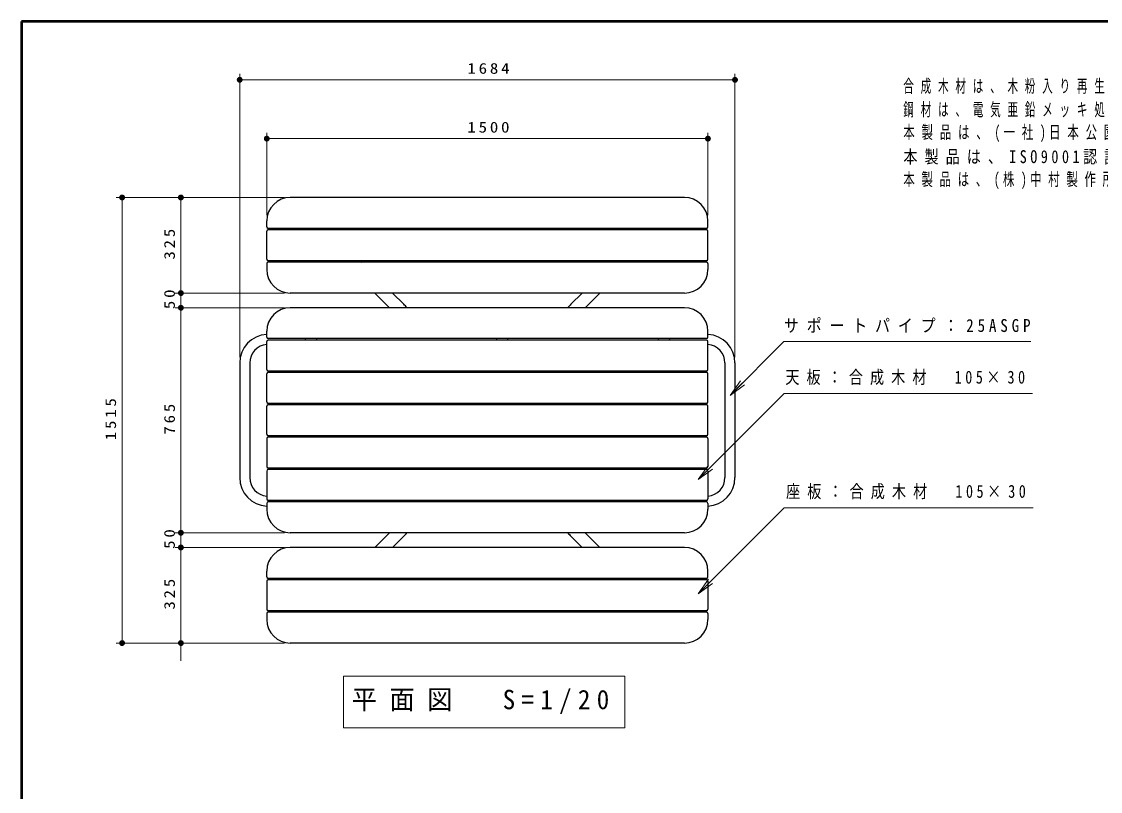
# Model space of a CAD drawing. Units: millimetres on the paper, scale 1:20. Extents: x -365 to 0, y -5 to 257.
# Drawn here: x -365 to -181.6, y 126.1 to 257 of the extents above; entities that cross this region are included whole.
import ezdxf

# ---------------------------------------------------------------- set-up
doc = ezdxf.new("R2010")
doc.units = ezdxf.units.MM
doc.layers.add('1_20', color=7, linetype='Continuous', lineweight=25)
doc.layers.add('LY_3', color=7, linetype='Continuous', lineweight=13)
doc.layers.add('CLASS1', color=7, linetype='Continuous')
doc.styles.add('ＭＳ ゴシック', font='')
doc.styles.get('ＭＳ ゴシック').set_extended_font_data('MS Gothic')

# ---------------------------------------------------------------- blocks, each defined once
blk = doc.blocks.new('filled_dot')
at = {"color": 0, "linetype": 'Continuous', "lineweight": -2, "const_width": 1.25}
blk.add_lwpolyline([(-0.625, 0, 1), (0.625, 0, 1)], format="xyb", close=True, dxfattribs=at)

msp = doc.modelspace()

# ---------------------------------------------------------------- linework, layer by layer
at = {"layer": '1_20', "lineweight": 13}
for p, q in [((-327.911, 199.974), (-327.911, 248.099)), ((-243.711, 199.974), (-243.711, 248.099)), ((-327.911, 247.099), (-243.711, 247.099)), ((-323.311, 224.099), (-323.311, 238.099)), ((-323.311, 237.099), (-248.311, 237.099)), ((-248.311, 224.099), (-248.311, 238.099)), ((-320.311, 227.099), (-348.911, 227.099)), ((-347.911, 151.349), (-347.911, 227.099)), ((-320.311, 227.099), (-338.911, 227.099)), ((-337.911, 210.849), (-337.911, 227.099)), ((-337.911, 205.349), (-337.911, 213.849)), ((-337.911, 167.099), (-337.911, 211.349)), ((-320.311, 210.849), (-338.911, 210.849)), ((-320.311, 210.849), (-338.911, 210.849)), ((-320.311, 208.349), (-338.911, 208.349)), ((-320.311, 208.349), (-338.911, 208.349)), ((-244.557, 193.455), (-242.789, 195.93)), ((-244.557, 193.455), (-242.436, 195.576)), ((-242.082, 195.222), (-244.557, 193.455)), ((-249.997, 179.134), (-248.229, 181.609)), ((-249.997, 179.134), (-247.876, 181.255)), ((-247.522, 180.901), (-249.997, 179.134)), ((-337.911, 164.599), (-337.911, 173.099)), ((-337.911, 148.349), (-337.911, 170.599)), ((-320.311, 170.099), (-338.911, 170.099)), ((-320.311, 170.099), (-338.911, 170.099)), ((-320.311, 167.599), (-338.911, 167.599)), ((-320.311, 167.599), (-338.911, 167.599)), ((-249.997, 159.72), (-248.229, 162.195)), ((-249.997, 159.72), (-247.876, 161.841)), ((-247.522, 161.487), (-249.997, 159.72)), ((-320.311, 151.349), (-348.911, 151.349)), ((-320.311, 151.349), (-338.911, 151.349)), ((-310.26, 145.749), (-310.26, 136.949)), ((-262.46, 145.749), (-310.26, 145.749)), ((-262.46, 136.949), (-262.46, 145.749)), ((-310.26, 136.949), (-262.46, 136.949))]:
    msp.add_line(p, q, dxfattribs=at)
at = {"layer": '1_20', "color": 70}
for p, q in [((-252.311, 227.099), (-319.311, 227.099)), ((-323.311, 222.099), (-323.311, 223.099)), ((-248.311, 222.099), (-248.311, 223.099)), ((-323.311, 216.599), (-323.311, 221.349)), ((-248.561, 221.849), (-323.061, 221.849)), ((-248.561, 221.599), (-323.061, 221.599)), ((-248.311, 216.599), (-248.311, 221.349)), ((-323.311, 215.849), (-323.311, 214.849)), ((-248.561, 216.349), (-323.061, 216.349)), ((-248.561, 216.099), (-323.061, 216.099)), ((-248.311, 215.849), (-248.311, 214.849)), ((-252.311, 210.849), (-319.311, 210.849)), ((-252.311, 208.349), (-319.311, 208.349)), ((-323.311, 203.349), (-323.311, 204.349)), ((-248.311, 203.349), (-248.311, 204.349)), ((-323.311, 197.849), (-323.311, 202.599)), ((-248.561, 203.099), (-323.061, 203.099)), ((-248.561, 202.849), (-323.061, 202.849)), ((-248.311, 197.849), (-248.311, 202.599)), ((-323.311, 192.349), (-323.311, 197.099)), ((-248.561, 197.599), (-323.061, 197.599)), ((-248.561, 197.349), (-323.061, 197.349)), ((-248.311, 192.349), (-248.311, 197.099)), ((-323.311, 186.849), (-323.311, 191.599)), ((-248.561, 192.099), (-323.061, 192.099)), ((-248.561, 191.849), (-323.061, 191.849)), ((-248.311, 186.849), (-248.311, 191.599)), ((-323.311, 186.099), (-323.311, 181.349)), ((-248.561, 186.599), (-323.061, 186.599)), ((-248.561, 186.349), (-323.061, 186.349)), ((-248.311, 186.099), (-248.311, 181.349)), ((-323.311, 180.599), (-323.311, 175.849)), ((-248.561, 181.099), (-323.061, 181.099)), ((-248.561, 180.849), (-323.061, 180.849)), ((-248.311, 180.599), (-248.311, 175.849)), ((-323.311, 175.099), (-323.311, 174.099)), ((-248.561, 175.599), (-323.061, 175.599)), ((-248.561, 175.349), (-323.061, 175.349)), ((-248.311, 175.099), (-248.311, 174.099)), ((-252.311, 170.099), (-319.311, 170.099)), ((-252.311, 167.599), (-319.311, 167.599)), ((-323.311, 162.599), (-323.311, 163.599)), ((-248.311, 162.599), (-248.311, 163.599)), ((-323.311, 161.849), (-323.311, 157.099)), ((-248.561, 162.349), (-323.061, 162.349)), ((-248.561, 162.099), (-323.061, 162.099)), ((-248.311, 161.849), (-248.311, 157.099)), ((-323.311, 156.349), (-323.311, 155.349)), ((-248.561, 156.849), (-323.061, 156.849)), ((-248.561, 156.599), (-323.061, 156.599)), ((-248.311, 156.349), (-248.311, 155.349)), ((-252.311, 151.349), (-319.311, 151.349))]:
    msp.add_line(p, q, dxfattribs=at)
at = {"layer": '1_20'}
for p, q in [((-316.761, 221.849), (-316.761, 221.599)), ((-314.861, 221.849), (-314.861, 221.599)), ((-312.811, 221.849), (-312.811, 221.599)), ((-310.311, 221.849), (-310.311, 221.599)), ((-284.261, 221.849), (-284.261, 221.599)), ((-282.361, 221.849), (-282.361, 221.599)), ((-261.311, 221.849), (-261.311, 221.599)), ((-258.811, 221.849), (-258.811, 221.599)), ((-256.761, 221.849), (-256.761, 221.599)), ((-254.861, 221.849), (-254.861, 221.599)), ((-316.761, 216.349), (-316.761, 216.099)), ((-314.861, 216.349), (-314.861, 216.099)), ((-312.811, 216.349), (-312.811, 216.099)), ((-310.311, 216.349), (-310.311, 216.099)), ((-307.426, 216.349), (-307.176, 216.099)), ((-284.261, 216.349), (-284.261, 216.099)), ((-282.361, 216.349), (-282.361, 216.099)), ((-264.195, 216.349), (-264.445, 216.099)), ((-261.311, 216.349), (-261.311, 216.099)), ((-258.811, 216.349), (-258.811, 216.099)), ((-256.761, 216.349), (-256.761, 216.099)), ((-254.861, 216.349), (-254.861, 216.099)), ((-304.945, 210.849), (-302.445, 208.349)), ((-300.02, 208.944), (-301.926, 210.849)), ((-271.601, 208.944), (-269.695, 210.849)), ((-269.176, 208.349), (-266.676, 210.849)), ((-316.761, 203.099), (-316.761, 202.849)), ((-314.861, 203.099), (-314.861, 202.849)), ((-284.261, 203.099), (-284.261, 202.849)), ((-282.361, 203.099), (-282.361, 202.849)), ((-256.761, 203.099), (-256.761, 202.849)), ((-254.861, 203.099), (-254.861, 202.849)), ((-316.761, 197.599), (-316.761, 197.349)), ((-314.861, 197.599), (-314.861, 197.349)), ((-300.561, 197.599), (-300.561, 197.349)), ((-298.061, 197.599), (-298.061, 197.349)), ((-256.761, 197.599), (-256.761, 197.349)), ((-254.861, 197.599), (-254.861, 197.349)), ((-316.761, 192.099), (-316.761, 191.849)), ((-314.861, 192.099), (-314.861, 191.849)), ((-300.561, 192.099), (-300.561, 191.849)), ((-298.061, 192.099), (-298.061, 191.849)), ((-284.261, 192.099), (-284.261, 191.849)), ((-282.361, 192.099), (-282.361, 191.849)), ((-273.561, 192.099), (-273.561, 191.849)), ((-271.061, 192.099), (-271.061, 191.849)), ((-256.761, 192.099), (-256.761, 191.849)), ((-254.861, 192.099), (-254.861, 191.849)), ((-316.761, 186.599), (-316.761, 186.349)), ((-314.861, 186.599), (-314.861, 186.349)), ((-300.561, 186.599), (-300.561, 186.349)), ((-298.061, 186.599), (-298.061, 186.349)), ((-284.261, 186.599), (-284.261, 186.349)), ((-282.361, 186.599), (-282.361, 186.349)), ((-273.561, 186.599), (-273.561, 186.349)), ((-271.061, 186.599), (-271.061, 186.349)), ((-256.761, 186.599), (-256.761, 186.349)), ((-254.861, 186.599), (-254.861, 186.349)), ((-316.761, 181.099), (-316.761, 180.849)), ((-314.861, 181.099), (-314.861, 180.849)), ((-300.561, 181.099), (-300.561, 180.849)), ((-298.061, 181.099), (-298.061, 180.849)), ((-284.261, 181.099), (-284.261, 180.849)), ((-282.361, 181.099), (-282.361, 180.849)), ((-273.561, 181.099), (-273.561, 180.849)), ((-271.061, 181.099), (-271.061, 180.849)), ((-256.761, 181.099), (-256.761, 180.849)), ((-254.861, 181.099), (-254.861, 180.849)), ((-316.761, 175.599), (-316.761, 175.349)), ((-314.861, 175.599), (-314.861, 175.349)), ((-300.378, 175.599), (-300.378, 175.349)), ((-298.243, 175.599), (-298.243, 175.349)), ((-284.261, 175.599), (-284.261, 175.349)), ((-282.361, 175.599), (-282.361, 175.349)), ((-256.761, 175.599), (-256.761, 175.349)), ((-254.861, 175.599), (-254.861, 175.349)), ((-302.445, 170.099), (-304.945, 167.599)), ((-300.02, 169.505), (-301.926, 167.599)), ((-271.601, 169.505), (-269.695, 167.599)), ((-269.176, 170.099), (-266.676, 167.599)), ((-316.761, 162.349), (-316.761, 162.099)), ((-314.861, 162.349), (-314.861, 162.099)), ((-312.811, 162.349), (-312.811, 162.099)), ((-310.311, 162.349), (-310.311, 162.099)), ((-284.261, 162.349), (-284.261, 162.099)), ((-282.361, 162.349), (-282.361, 162.099)), ((-264.445, 162.349), (-264.195, 162.099)), ((-261.311, 162.349), (-261.311, 162.099)), ((-258.811, 162.349), (-258.811, 162.099)), ((-256.761, 162.349), (-256.761, 162.099)), ((-254.861, 162.349), (-254.861, 162.099)), ((-316.761, 156.849), (-316.761, 156.599)), ((-314.861, 156.849), (-314.861, 156.599)), ((-312.811, 156.849), (-312.811, 156.599)), ((-310.311, 156.849), (-310.311, 156.599)), ((-284.261, 156.849), (-284.261, 156.599)), ((-282.361, 156.849), (-282.361, 156.599)), ((-261.311, 156.849), (-261.311, 156.599)), ((-258.811, 156.849), (-258.811, 156.599)), ((-256.761, 156.849), (-256.761, 156.599)), ((-254.861, 156.849), (-254.861, 156.599))]:
    msp.add_line(p, q, dxfattribs=at)
at = {"layer": '1_20', "color": 4}
for p, q in [((-327.911, 198.974), (-327.911, 179.474)), ((-326.211, 198.974), (-326.211, 179.474)), ((-245.411, 198.974), (-245.411, 179.474)), ((-243.711, 198.974), (-243.711, 179.474))]:
    msp.add_line(p, q, dxfattribs=at)
at = {"layer": '1_20', "lineweight": 13}
for points in [[(-244.557, 193.455), (-235.398, 202.613), (-193.398, 202.613)], [(-249.997, 179.134), (-235.354, 193.776), (-193.151, 193.776)], [(-249.997, 159.72), (-235.354, 174.362), (-193.027, 174.362)]]:
    msp.add_lwpolyline(points, dxfattribs=at)
at = {"layer": '1_20', "color": 70}
for centre, radius, start, end in [((-319.311, 223.099), 4, 90, 180), ((-252.311, 223.099), 4, 0, 90), ((-323.061, 222.099), 0.25, 180, 270), ((-248.561, 222.099), 0.25, 270, 0), ((-323.061, 221.349), 0.25, 90, 180), ((-248.561, 221.349), 0.25, 0, 90), ((-323.061, 216.599), 0.25, 180, 270), ((-248.561, 216.599), 0.25, 270, 0), ((-323.061, 215.849), 0.25, 90, 180), ((-319.311, 214.849), 4, 180, 270), ((-252.311, 214.849), 4, 270, 0), ((-248.561, 215.849), 0.25, 0, 90), ((-319.311, 204.349), 4, 90, 180), ((-252.311, 204.349), 4, 0, 90), ((-323.061, 203.349), 0.25, 180, 270), ((-323.061, 202.599), 0.25, 90, 180), ((-248.561, 203.349), 0.25, 270, 0), ((-248.561, 202.599), 0.25, 0, 90), ((-323.061, 197.849), 0.25, 180, 270), ((-323.061, 197.099), 0.25, 90, 180), ((-248.561, 197.849), 0.25, 270, 0), ((-248.561, 197.099), 0.25, 0, 90), ((-323.061, 192.349), 0.25, 180, 270), ((-323.061, 191.599), 0.25, 90, 180), ((-248.561, 192.349), 0.25, 270, 0), ((-248.561, 191.599), 0.25, 0, 90), ((-323.061, 186.849), 0.25, 180, 270), ((-323.061, 186.099), 0.25, 90, 180), ((-248.561, 186.849), 0.25, 270, 0), ((-248.561, 186.099), 0.25, 0, 90), ((-323.061, 181.349), 0.25, 180, 270), ((-323.061, 180.599), 0.25, 90, 180), ((-248.561, 181.349), 0.25, 270, 0), ((-248.561, 180.599), 0.25, 0, 90), ((-323.061, 175.849), 0.25, 180, 270), ((-323.061, 175.099), 0.25, 90, 180), ((-248.561, 175.849), 0.25, 270, 0), ((-248.561, 175.099), 0.25, 0, 90), ((-319.311, 174.099), 4, 180, 270), ((-252.311, 174.099), 4, 270, 0), ((-319.311, 163.599), 4, 90, 180), ((-252.311, 163.599), 4, 0, 90), ((-323.061, 162.599), 0.25, 180, 270), ((-323.061, 161.849), 0.25, 90, 180), ((-248.561, 162.599), 0.25, 270, 0), ((-248.561, 161.849), 0.25, 0, 90), ((-323.061, 157.099), 0.25, 180, 270), ((-323.061, 156.349), 0.25, 90, 180), ((-248.561, 157.099), 0.25, 270, 0), ((-248.561, 156.349), 0.25, 0, 90), ((-319.311, 155.349), 4, 180, 270), ((-252.311, 155.349), 4, 270, 0)]:
    msp.add_arc(centre, radius, start, end, dxfattribs=at)
at = {"layer": '1_20', "color": 2}
for centre, start, end in [((-304.311, 204.653), 37.52866, 45), ((-267.311, 204.653), 135, 142.47134), ((-304.311, 173.795), 315, 322.47134), ((-267.311, 173.795), 217.52866, 225)]:
    msp.add_arc(centre, 6.067, start, end, dxfattribs=at)
at = {"layer": '1_20', "color": 4}
for centre, radius, start, end in [((-323.061, 198.974), 4.85, 92.9547, 180), ((-248.561, 198.974), 4.85, 0, 87.0453), ((-323.061, 198.974), 3.15, 94.55207, 180), ((-248.561, 198.974), 3.15, 0, 85.44793), ((-323.061, 179.474), 4.85, 180, 267.0453), ((-323.061, 179.474), 3.15, 180, 265.44793), ((-248.561, 179.474), 3.15, 274.55207, 0), ((-248.561, 179.474), 4.85, 272.9547, 0)]:
    msp.add_arc(centre, radius, start, end, dxfattribs=at)
at = {"layer": 'LY_3', "lineweight": 50}
for p, q in [((-365, 257), (-365, 0)), ((0, 257), (-365, 257))]:
    msp.add_line(p, q, dxfattribs=at)

# ---------------------------------------------------------------- block references
at = {"layer": '1_20', "lineweight": 13, "xscale": 0.4, "yscale": 0.4}
for p in [(-327.911, 247.099), (-323.311, 237.099)]:
    msp.add_blockref('filled_dot', p, dxfattribs=at)
for p, rotation in [((-243.711, 247.099), 180), ((-248.311, 237.099), 180), ((-347.911, 227.099), 270), ((-337.911, 227.099), 270), ((-337.911, 210.849), 90), ((-337.911, 210.849), 90), ((-337.911, 208.349), 90), ((-337.911, 208.349), 270), ((-337.911, 170.099), 90), ((-337.911, 170.099), 270), ((-337.911, 167.599), 90), ((-337.911, 167.599), 270), ((-347.911, 151.349), 90), ((-337.911, 151.349), 270)]:
    msp.add_blockref('filled_dot', p, dxfattribs=dict(at, rotation=rotation))

# ---------------------------------------------------------------- texts
at = {"layer": '1_20', "style": 'ＭＳ ゴシック'}
for s, insert, char_height, attachment_point in [('\\T1.33;\\W1.15;1684', (-285.383, 248.099), 1.833, 8), ('\\T1.33;\\W1.15;1500', (-285.389, 238.099), 1.833, 8), ('\\T1.52;\\W0.85;サポートパイプ：25ASGP', (-235.398, 205.263), 2.199, 4), ('\\T1.5;\\W0.8;天板：合成木材\u3000105×30', (-235.151, 196.426), 2.199, 4), ('\\T1.5;\\W0.8;座板：合成木材\u3000105×30', (-235.027, 177.012), 2.199, 4), ('\\T1.5;\\W0.95;平面図\u3000S=1/20', (-308.86, 141.349), 3.299, 4)]:
    msp.add_mtext(s, dxfattribs=dict(at, insert=insert, char_height=char_height, attachment_point=attachment_point))
at = {"layer": '1_20', "char_height": 1.833, "attachment_point": 8, "rotation": 90, "style": 'ＭＳ ゴシック'}
for s, insert in [('\\T1.33;\\W1.15;325', (-338.911, 219.391)), ('\\T1.34;\\W1.15;50', (-338.911, 210.027)), ('\\T1.33;\\W1.15;1515', (-348.911, 189.645)), ('\\T1.33;\\W1.15;765', (-338.911, 189.641)), ('\\T1.34;\\W1.15;50', (-338.911, 169.277)), ('\\T1.33;\\W1.15;325', (-338.911, 159.891))]:
    msp.add_mtext(s, dxfattribs=dict(at, insert=insert))
at = {"layer": 'CLASS1', "char_height": 2.199, "attachment_point": 4, "style": 'ＭＳ ゴシック'}
for s, insert in [('\\T1.64;\\W0.6;合成木材は、木粉入り再生プラスチック（ポリプロピレン系、色：サンディーブラウン）とし、「再生有機系建材認定基準」適合品とする。', (-215.093, 245.911)), ('\\T1.64;\\W0.6;鋼材は、電気亜鉛メッキ処理の上、ポリエステル樹脂粉体塗装（ウォームグレー）仕上げとする。', (-215.093, 241.911)), ('\\T1.59;\\W0.65;本製品は、(一社)日本公園施設業協会賠償責任保険加入製品とする。', (-215.093, 237.911)), ('\\T1.5;\\W0.8;本製品は、ISO9001認証取得企業製品とする。', (-215.093, 233.911)), ('\\T1.58;\\W0.65;本製品は、(株)中村製作所製品同等品以上とする。', (-215.093, 229.911))]:
    msp.add_mtext(s, dxfattribs=dict(at, insert=insert))

doc.saveas('drawing.dxf')
